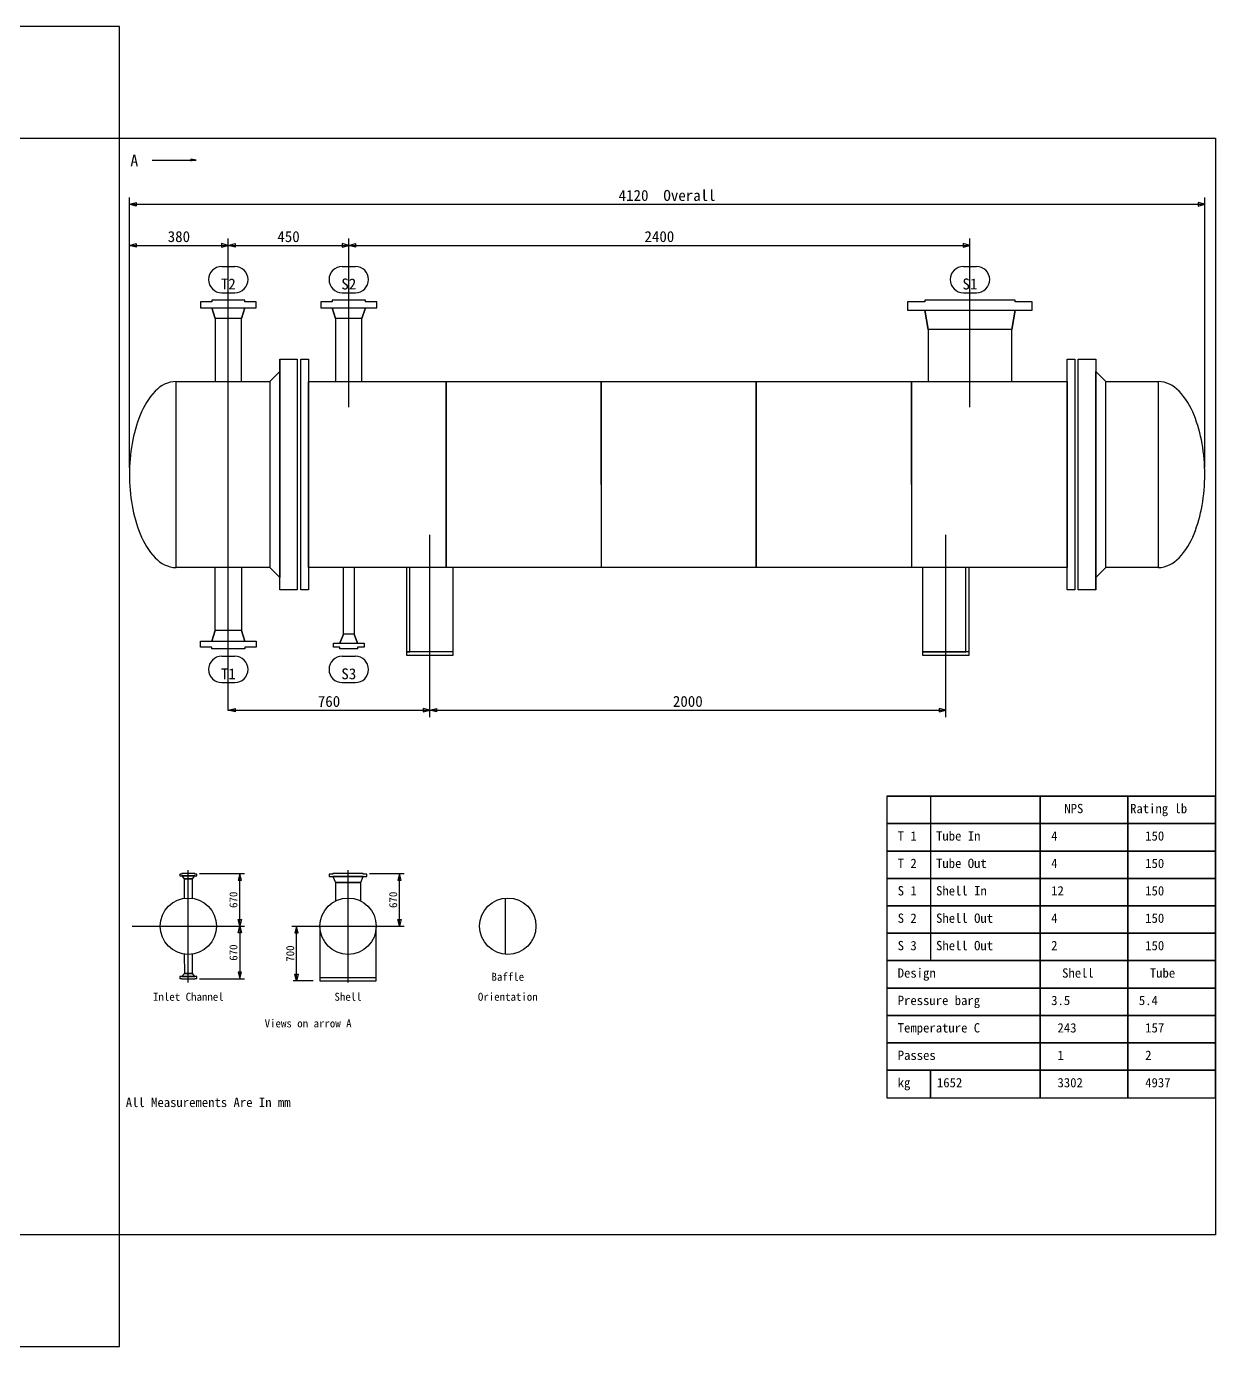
# Model space of a CAD drawing. Header units: millimetres. Extents: x -3006 to 2296, y -71 to 9552.
# Drawn here: x 1232 to 2296, y 3070 to 4250 of the extents above; entities that cross this region are included whole.
import ezdxf
from ezdxf.enums import TextEntityAlignment as Align

# ---------------------------------------------------------------- set-up
doc = ezdxf.new("R2010")
doc.units = ezdxf.units.MM
for name, color, linetype in [('1', 7, 'Continuous'), ('11', 7, 'Continuous'), ('12', 7, 'Continuous'), ('2', 7, 'Continuous'), ('7', 7, 'Continuous'), ('8', 7, 'Continuous')]:
    doc.layers.add(name, color=color, linetype=linetype)

msp = doc.modelspace()

# ---------------------------------------------------------------- linework, layer by layer
at = {"color": 1}
for points in [[(1215.566, 4150.364), (1315.566, 4150.364), (1315.566, 4250.364), (1215.566, 4250.364)], [(1215.566, 3069.972), (1315.566, 3069.972), (1315.566, 3169.972), (1215.566, 3169.972)]]:
    msp.add_lwpolyline(points, close=True, dxfattribs=at)
at = {"layer": '1'}
for p, q in [((1344.977, 4130.722), (1384.193, 4130.722)), ((1324.585, 3855.829), (1324.585, 4097.516)), ((2286.244, 3855.829), (2286.244, 4097.516)), ((1412.934, 3638.672), (1412.934, 4060.731)), ((1412.934, 3958.979), (1412.934, 4060.731)), ((1520.71, 3909.794), (1520.71, 4060.731)), ((2076.243, 3909.794), (2076.243, 4060.731)), ((1407.052, 4035.731), (1418.816, 4035.731)), ((1514.828, 4035.731), (1526.592, 4035.731)), ((2070.36, 4035.731), (2082.125, 4035.731)), ((1407.052, 4012.201), (1418.816, 4012.201)), ((1514.828, 4012.201), (1526.592, 4012.201)), ((2070.36, 4012.201), (2082.125, 4012.201)), ((1593.1, 3632.89), (1593.1, 3795.736)), ((2054.734, 3632.89), (2054.734, 3795.736)), ((1407.052, 3687.202), (1418.816, 3687.202)), ((1514.828, 3687.202), (1526.592, 3687.202)), ((1407.052, 3663.672), (1418.816, 3663.672)), ((1514.828, 3663.672), (1526.592, 3663.672)), ((1377.19, 3395.638), (1377.19, 3496.058)), ((1520.047, 3395.638), (1520.047, 3496.058)), ((1387.134, 3493.047), (1427.4, 3493.047)), ((1539.34, 3493.047), (1570.257, 3493.047)), ((1326.98, 3445.848), (1427.4, 3445.848)), ((1469.837, 3445.848), (1570.257, 3445.848)), ((1387.134, 3398.649), (1427.4, 3398.649)), ((1488.885, 3396.898), (1471.028, 3396.898))]:
    msp.add_line(p, q, dxfattribs=at)
for points in [[(1384.193, 4130.722), (1379.291, 4131.702), (1379.291, 4129.741)], [(1324.585, 4091.388), (1330.599, 4093.007), (1330.599, 4089.769), (1324.585, 4091.388), (2286.244, 4091.388), (2280.231, 4093.007), (2280.231, 4089.769), (2286.244, 4091.388)], [(1324.585, 4054.615), (1330.599, 4056.234), (1330.599, 4052.996), (1324.585, 4054.615), (1412.934, 4054.615), (1406.921, 4056.234), (1406.921, 4052.996), (1412.934, 4054.615)], [(1412.934, 4054.615), (1418.947, 4056.234), (1418.947, 4052.996), (1412.934, 4054.615), (1520.71, 4054.615), (1514.697, 4056.234), (1514.697, 4052.996), (1520.71, 4054.615)], [(1520.71, 4054.615), (1526.723, 4056.234), (1526.723, 4052.996), (1520.71, 4054.615), (2076.243, 4054.615), (2070.229, 4056.234), (2070.229, 4052.996), (2076.243, 4054.615)], [(1412.934, 3639.006), (1418.947, 3640.625), (1418.947, 3637.387), (1412.934, 3639.006), (1593.1, 3639.006), (1587.087, 3640.625), (1587.087, 3637.387), (1593.1, 3639.006)], [(1593.1, 3639.006), (1599.114, 3640.625), (1599.114, 3637.387), (1593.1, 3639.006), (2054.734, 3639.006), (2048.72, 3640.625), (2048.72, 3637.387), (2054.734, 3639.006)], [(1423.269, 3445.848), (1421.728, 3451.73), (1424.669, 3451.73), (1423.269, 3445.848), (1423.269, 3493.047), (1421.728, 3487.024), (1424.669, 3487.024), (1423.269, 3493.047)], [(1566.126, 3445.848), (1564.585, 3451.73), (1567.526, 3451.73), (1566.126, 3445.848), (1566.126, 3493.047), (1564.585, 3487.024), (1567.526, 3487.024), (1566.126, 3493.047)], [(1423.269, 3445.848), (1424.669, 3439.965), (1421.728, 3439.965), (1423.269, 3445.848), (1423.269, 3398.649), (1424.669, 3404.671), (1421.728, 3404.671), (1423.269, 3398.649)], [(1473.969, 3396.828), (1472.568, 3402.851), (1475.51, 3402.851), (1473.969, 3396.828), (1473.969, 3445.848), (1472.568, 3439.965), (1475.51, 3439.965), (1473.969, 3445.848)]]:
    msp.add_lwpolyline(points, dxfattribs=at)
for centre, start, end in [((1407.052, 4023.966), 90, 270), ((1418.816, 4023.966), 270, 90), ((1514.828, 4023.966), 90, 270), ((1526.592, 4023.966), 270, 90), ((2070.36, 4023.966), 90, 270), ((2082.125, 4023.966), 270, 90), ((1407.052, 3675.437), 90, 270), ((1418.816, 3675.437), 270, 90), ((1514.828, 3675.437), 90, 270), ((1526.592, 3675.437), 270, 90)]:
    msp.add_arc(centre, 11.765, start, end, dxfattribs=at)
at = {"layer": '11'}
for points in [[(1315.566, 4150.364), (2295.958, 4150.364), (2295.958, 3169.972), (1315.566, 3169.972), (1315.566, 4150.364)], [(2001.84, 3562.094), (2295.958, 3562.094), (2001.84, 3562.094), (2001.84, 3537.585), (2295.958, 3537.585), (2001.84, 3537.585), (2001.84, 3513.075), (2295.958, 3513.075), (2001.84, 3513.075), (2001.84, 3488.565), (2295.958, 3488.565), (2001.84, 3488.565), (2001.84, 3464.055), (2295.958, 3464.055), (2001.84, 3464.055), (2001.84, 3439.545), (2295.958, 3439.545), (2001.84, 3439.545), (2001.84, 3415.036), (2295.958, 3415.036), (2001.84, 3415.036), (2001.84, 3390.526), (2295.958, 3390.526), (2001.84, 3390.526), (2001.84, 3366.016), (2295.958, 3366.016), (2001.84, 3366.016), (2001.84, 3341.506), (2295.958, 3341.506), (2001.84, 3341.506), (2001.84, 3316.996), (2295.958, 3316.996), (2001.84, 3316.996), (2001.84, 3292.486), (2041.056, 3292.486), (2041.056, 3316.996), (2041.056, 3292.486), (2139.095, 3292.486), (2139.095, 3562.094), (2139.095, 3292.486), (2217.526, 3292.486), (2217.526, 3562.094), (2217.526, 3292.486), (2295.958, 3292.486), (2295.958, 3562.094), (2041.056, 3562.094), (2041.056, 3415.036)]]:
    msp.add_lwpolyline(points, dxfattribs=at)
at = {"layer": '2'}
for p, q in [((1366.216, 3932.962), (1366.216, 3932.962)), ((2244.614, 3932.962), (2244.614, 3932.962)), ((1366.216, 3766.441), (1366.216, 3766.441)), ((2244.614, 3766.441), (2244.614, 3766.441)), ((1660.944, 3421.417), (1660.944, 3470.279)), ((1494.837, 3445.848), (1494.837, 3396.898)), ((1545.257, 3396.898), (1545.257, 3445.848)), ((1494.837, 3399.874), (1545.257, 3399.874)), ((1494.837, 3396.898), (1545.257, 3396.898))]:
    msp.add_line(p, q, dxfattribs=at)
for points in [[(1424.729, 3932.962), (1424.729, 3989.163), (1427.736, 3998.645), (1437.912, 3998.645), (1437.912, 4004.196), (1427.736, 4004.196), (1427.736, 4005.584), (1398.132, 4005.584), (1398.132, 4004.196), (1387.956, 4004.196), (1387.956, 3998.645), (1398.132, 3998.645), (1427.736, 3998.645), (1424.729, 3989.163), (1401.139, 3989.163), (1398.132, 3998.645), (1401.139, 3989.163), (1401.139, 3932.962)], [(1532.505, 3932.962), (1532.505, 3989.163), (1535.512, 3998.645), (1545.688, 3998.645), (1545.688, 4004.196), (1535.512, 4004.196), (1535.512, 4005.584), (1505.908, 4005.584), (1505.908, 4004.196), (1495.732, 4004.196), (1495.732, 3998.645), (1505.908, 3998.645), (1535.512, 3998.645), (1532.505, 3989.163), (1508.915, 3989.163), (1505.908, 3998.645), (1508.915, 3989.163), (1508.915, 3932.962)], [(2113.71, 3932.962), (2113.71, 3979.218), (2116.716, 3996.795), (2131.981, 3996.795), (2131.981, 4004.196), (2116.716, 4004.196), (2116.716, 4005.584), (2035.769, 4005.584), (2035.769, 4004.196), (2020.504, 4004.196), (2020.504, 3996.795), (2035.769, 3996.795), (2116.716, 3996.795), (2113.71, 3979.218), (2038.775, 3979.218), (2035.769, 3996.795), (2038.775, 3979.218), (2038.775, 3932.962)], [(1450.17, 3932.962), (1458.959, 3941.751), (1458.959, 3952.852), (1474.686, 3952.852), (1474.686, 3746.551), (1458.959, 3746.551), (1458.959, 3952.852), (1458.959, 3757.652), (1450.17, 3766.441)], [(1477.692, 3952.852), (1484.631, 3952.852), (1484.631, 3746.551), (1477.692, 3746.551), (1477.692, 3952.852)], [(2163.203, 3952.852), (2170.142, 3952.852), (2170.142, 3746.551), (2163.203, 3746.551), (2163.203, 3952.852)], [(2197.664, 3766.441), (2188.875, 3757.652), (2188.875, 3746.551), (2173.148, 3746.551), (2173.148, 3952.852), (2188.875, 3952.852), (2188.875, 3746.551), (2188.875, 3941.751), (2197.664, 3932.962)], [(1366.216, 3932.962), (1450.17, 3932.962), (1450.17, 3766.441), (1366.216, 3766.441), (1366.216, 3932.962)], [(1484.631, 3932.962), (2163.203, 3932.962), (2163.203, 3766.441), (1484.631, 3766.441), (1484.631, 3932.962)], [(2197.664, 3932.962), (2244.614, 3932.962), (2244.614, 3766.441), (2197.664, 3766.441), (2197.664, 3932.962)], [(1424.729, 3766.441), (1424.729, 3710.24), (1427.736, 3700.758), (1437.912, 3700.758), (1437.912, 3695.207), (1427.736, 3695.207), (1427.736, 3693.819), (1398.132, 3693.819), (1398.132, 3695.207), (1387.956, 3695.207), (1387.956, 3700.758), (1398.132, 3700.758), (1427.736, 3700.758), (1424.729, 3710.24), (1401.139, 3710.24), (1398.132, 3700.758), (1401.139, 3710.24), (1401.139, 3766.441)], [(1525.567, 3766.441), (1525.567, 3707.002), (1528.574, 3698.907), (1534.356, 3698.907), (1534.356, 3695.207), (1528.574, 3695.207), (1528.574, 3693.819), (1512.847, 3693.819), (1512.847, 3695.207), (1507.065, 3695.207), (1507.065, 3698.907), (1512.847, 3698.907), (1528.574, 3698.907), (1525.567, 3707.002), (1515.853, 3707.002), (1512.847, 3698.907), (1515.853, 3707.002), (1515.853, 3766.441)], [(1613.916, 3688.037), (1613.916, 3766.441), (1572.285, 3766.441), (1572.285, 3688.037), (1613.916, 3688.037), (1613.916, 3691.044), (1572.285, 3691.044), (1575.292, 3691.044), (1575.292, 3766.441)], [(2075.549, 3688.037), (2075.549, 3766.441), (2033.918, 3766.441), (2033.918, 3688.037), (2075.549, 3688.037), (2075.549, 3691.044), (2033.918, 3691.044), (2072.542, 3691.044), (2072.542, 3766.441)], [(1380.832, 3470.778), (1380.832, 3488.145), (1383.073, 3490.806), (1384.753, 3490.806), (1384.753, 3492.487), (1383.073, 3492.487), (1383.073, 3493.047), (1371.308, 3493.047), (1371.308, 3492.487), (1369.627, 3492.487), (1369.627, 3490.806), (1371.308, 3490.806), (1383.073, 3490.806), (1371.308, 3490.806), (1373.549, 3488.145), (1380.832, 3488.145), (1373.549, 3488.145), (1373.549, 3470.778)], [(1531.392, 3468.397), (1531.392, 3485.064), (1533.633, 3490.246), (1536.994, 3490.246), (1536.994, 3492.487), (1533.633, 3492.487), (1533.633, 3493.047), (1506.462, 3493.047), (1506.462, 3492.487), (1503.101, 3492.487), (1503.101, 3490.246), (1506.462, 3490.246), (1533.633, 3490.246), (1506.462, 3490.246), (1508.703, 3485.064), (1531.392, 3485.064), (1508.703, 3485.064), (1508.703, 3468.397)], [(1373.549, 3420.918), (1373.689, 3403.551), (1371.308, 3400.89), (1369.627, 3400.89), (1369.627, 3399.209), (1371.308, 3399.209), (1371.308, 3398.649), (1383.073, 3398.649), (1383.073, 3399.209), (1384.753, 3399.209), (1384.753, 3400.89), (1383.073, 3400.89), (1371.308, 3400.89), (1383.073, 3400.89), (1380.832, 3403.551), (1373.689, 3403.551), (1380.832, 3403.551), (1380.832, 3420.918)]]:
    msp.add_lwpolyline(points, dxfattribs=at)
for points in [[(1366.216, 3932.962, 0.1989124), (1347.598, 3924.172, 0.09849141), (1334.157, 3902.818, 0.05459569), (1326.955, 3877.392, 0.04366094), (1324.585, 3849.701, 0.04366094), (1326.955, 3822.011, 0.05459569), (1334.157, 3796.585, 0.09849141), (1347.598, 3775.231, 0.1989124), (1366.216, 3766.441, 0.1989124)], [(2244.614, 3766.441, 0.1989124), (2263.231, 3775.231, 0.09849141), (2276.672, 3796.585, 0.05459569), (2283.874, 3822.011, 0.04366094), (2286.244, 3849.701, 0.04366094), (2283.874, 3877.392, 0.05459569), (2276.672, 3902.818, 0.09849141), (2263.231, 3924.172, 0.1989124), (2244.614, 3932.962, 0.1989124)]]:
    msp.add_lwpolyline(points, format="xyb", dxfattribs=at)
for centre in [(1377.19, 3445.848), (1520.047, 3445.848), (1662.905, 3445.848)]:
    msp.add_circle(centre, 25.21, dxfattribs=at)
at = {"layer": '7'}
for points in [[(1607.655, 3766.441), (1607.655, 3766.441), (1607.655, 3858.49), (1607.655, 3932.962), (1607.655, 3766.441)], [(1885.19, 3766.441), (1885.19, 3766.441), (1885.19, 3858.49), (1885.19, 3932.962), (1885.19, 3766.441)]]:
    msp.add_lwpolyline(points, dxfattribs=at)
at = {"layer": '8'}
for points in [[(1746.422, 3840.913), (1746.422, 3840.913), (1746.422, 3932.962), (1746.422, 3932.962), (1746.422, 3766.441)], [(2023.957, 3840.913), (2023.957, 3840.913), (2023.957, 3932.962), (2023.957, 3932.962), (2023.957, 3766.441)]]:
    msp.add_lwpolyline(points, dxfattribs=at)

# ---------------------------------------------------------------- texts
at = {"layer": '1'}
msp.add_text('A', height=10.294, dxfattribs=at).set_placement((1325.369, 4135.624), align=Align.TOP_LEFT)
for s, height, p in [('4120  Overall', 9.80392, (1805.415, 4091.388)), ('380', 9.8039, (1368.76, 4054.603)), ('450', 9.8039, (1466.822, 4054.603)), ('2400', 9.8039, (1798.476, 4054.603)), ('T2', 9.8039, (1412.934, 4012.201)), ('S2', 9.8039, (1520.71, 4012.201)), ('S1', 9.8039, (2076.243, 4012.201)), ('T1', 9.8039, (1412.934, 3663.672)), ('S3', 9.8039, (1520.71, 3663.672)), ('760', 9.8039, (1503.017, 3639.018)), ('2000', 9.8039, (1823.917, 3639.018))]:
    msp.add_text(s, height=height, dxfattribs=at).set_placement(p, align=Align.BOTTOM_CENTER)
for s, p in [('670', (1423.234, 3469.447)), ('670', (1566.091, 3469.447)), ('670', (1423.234, 3422.248)), ('700', (1474.004, 3421.373))]:
    msp.add_text(s, height=7.1429, rotation=90, dxfattribs=at).set_placement(p, align=Align.BOTTOM_CENTER)
for s, height, p in [('Baffle', 7.1429, (1662.905, 3404.181)), ('Inlet Channel', 7.14286, (1377.19, 3386.324)), ('Shell', 7.1429, (1520.047, 3386.324)), ('Orientation', 7.14286, (1662.905, 3386.324)), ('Views on arrow A', 7.14286, (1484.333, 3362.515))]:
    msp.add_text(s, height=height, dxfattribs=at).set_placement(p, align=Align.TOP_CENTER)
at = {"layer": '12'}
for s, height, p in [('NPS', 8.3333, (2160.664, 3555.232)), ('Rating lb', 8.3333, (2219.487, 3555.232)), ('T 1', 8.3333, (2011.644, 3530.722)), ('Tube In', 8.3333, (2045.958, 3530.722)), ('4', 8.333, (2148.899, 3530.722)), (' 150', 8.3333, (2227.33, 3530.722)), ('T 2', 8.3333, (2011.644, 3506.212)), ('Tube Out', 8.3333, (2045.958, 3506.212)), ('4', 8.333, (2148.899, 3506.212)), (' 150', 8.3333, (2227.33, 3506.212)), ('S 1', 8.3333, (2011.644, 3481.702)), ('Shell In', 8.3333, (2045.958, 3481.702)), ('12', 8.3333, (2148.899, 3481.702)), (' 150', 8.3333, (2227.33, 3481.702)), ('S 2', 8.3333, (2011.644, 3457.192)), ('Shell Out', 8.3333, (2045.958, 3457.192)), ('4', 8.333, (2148.899, 3457.192)), (' 150', 8.3333, (2227.33, 3457.192)), ('S 3', 8.3333, (2011.644, 3432.683)), ('Shell Out', 8.3333, (2045.958, 3432.683)), ('2', 8.333, (2148.899, 3432.683)), (' 150', 8.3333, (2227.33, 3432.683)), ('Design', 8.3333, (2011.644, 3408.173)), ('Shell', 8.3333, (2158.703, 3408.173)), ('Tube', 8.3333, (2237.134, 3408.173)), ('Pressure barg', 8.33333, (2011.644, 3383.663)), ('3.5', 8.3333, (2148.899, 3383.663)), ('5.4', 8.3333, (2227.33, 3383.663)), ('Temperature C', 8.33333, (2011.644, 3359.153)), (' 243', 8.3333, (2148.899, 3359.153)), (' 157', 8.3333, (2227.33, 3359.153)), ('Passes', 8.3333, (2011.644, 3334.643)), (' 1', 8.3333, (2148.899, 3334.643)), (' 2', 8.3333, (2227.33, 3334.643)), ('kg', 8.3333, (2011.644, 3310.134)), (' 1652', 8.3333, (2041.056, 3310.134)), (' 3302', 8.3333, (2148.899, 3310.134)), (' 4937', 8.3333, (2227.33, 3310.134)), (' All Measurements Are In mm', 8.33333, (1315.566, 3292.486))]:
    msp.add_text(s, height=height, dxfattribs=at).set_placement(p, align=Align.TOP_LEFT)

doc.saveas('drawing.dxf')
